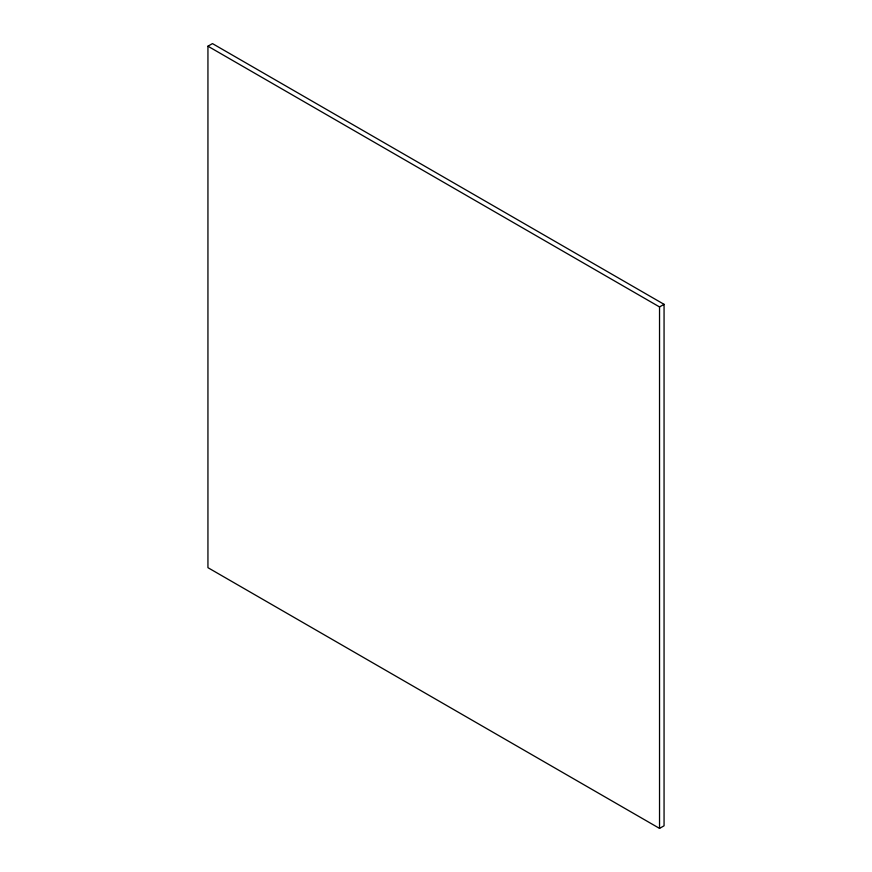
<?xml version="1.0" encoding="UTF-8"?>
<svg xmlns="http://www.w3.org/2000/svg" width="872" height="872" viewBox="0 0 872 872"><rect width="100%" height="100%" fill="white"/><g stroke="black" fill="none" stroke-linecap="round" stroke-linejoin="round"><path stroke-width="1.31" d="M207.939 46.205L212.463 43.6L664.061 304.328L664.061 825.795L659.537 828.4L207.939 567.672L207.939 46.205L659.537 306.933L664.061 304.328M659.537 306.933L659.537 828.4"/></g></svg>
